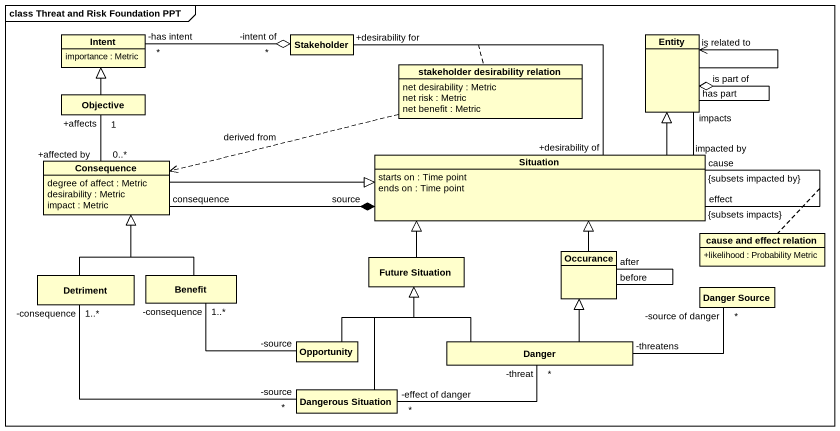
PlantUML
@startuml
mainframe class Threat and Risk Foundation PPT
hide circle
hide empty members
skinparam classAttributeIconSize 0
class Intent {
  importance : Metric
}
class Stakeholder
class "Entity" as Entity_
class "stakeholder desirability relation" as stakeholder_desirability {
  net desirability : Metric
  net risk : Metric
  net benefit : Metric
}
class Objective
class Consequence {
  degree of affect : Metric
  desirability : Metric
  impact : Metric
}
class Situation {
  starts on : Time point
  ends on : Time point
}
class "cause and effect relation" as cause_and_effect_relation {
  +likelihood : Probability Metric
}
class Detriment
class Benefit
class "Future Situation" as Future_Situation
class Occurance
class "Danger Source" as Danger_Source
class Opportunity
class Danger
class "Dangerous Situation" as Dangerous_Situation
Stakeholder "-intent of\n*" o-left- "-has intent\n*" Intent
Stakeholder "+desirability for" -- "+desirability of" Situation
(Stakeholder, Situation) .. stakeholder_desirability
Entity_ --> "is related to" Entity_
Entity_ "is part of" o-- "has part" Entity_
stakeholder_desirability .left.> Consequence : derived from
Objective -up-|> Intent
Consequence "+affected by\n0..*" -up- "+affects\n1" Objective
Consequence -right-|> Situation
Situation "impacted by" -up- "impacts" Entity_
Situation -up-|> Entity_
Situation "source" *-left- "consequence" Consequence
Situation "effect\n{subsets impacts}" -- "cause\n{subsets impacted by}" Situation
(Situation, Situation) .. cause_and_effect_relation
Detriment -up-|> Consequence
Detriment "-consequence\n1..*" -right- "-source\n*" Dangerous_Situation
Benefit -up-|> Consequence
Future_Situation -up-|> Situation
Occurance -up-|> Situation
Occurance "before" -- "after" Occurance
Opportunity "-source" -left- "-consequence\n1..*" Benefit
Opportunity -up-|> Future_Situation
Danger -up-|> Future_Situation
Danger -up-|> Occurance
Danger "-threatens" -right- "-source of danger\n*" Danger_Source
Danger "-threat\n*" -left- "-effect of danger\n*" Dangerous_Situation
Dangerous_Situation -up-|> Future_Situation
@enduml
